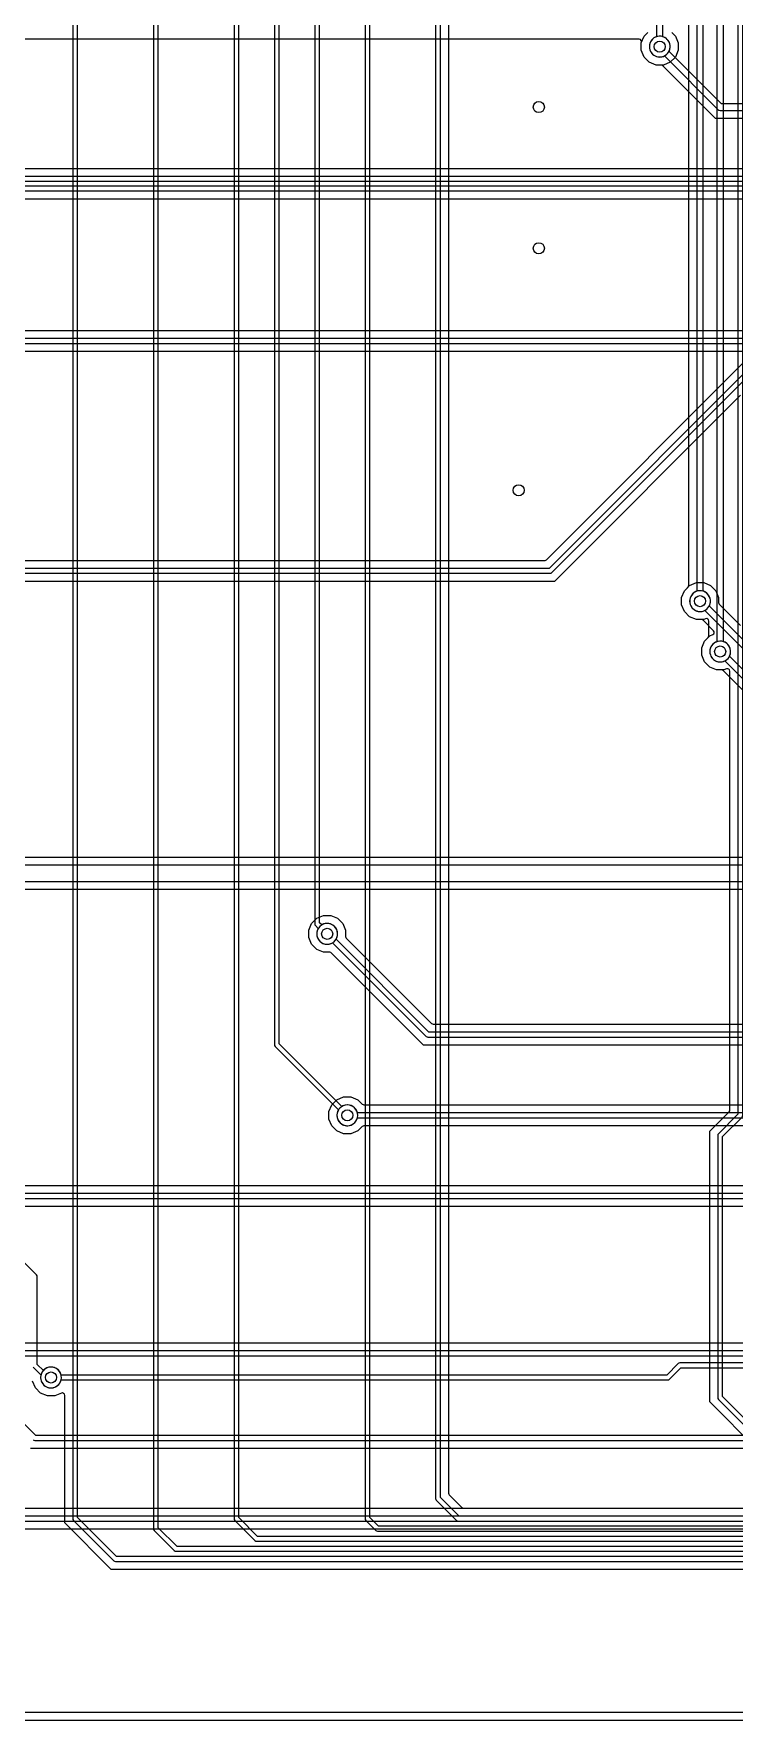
# Model space of a CAD drawing. Header units: millimetres. Extents: x 0 to 174, y 0 to 90.
# Drawn here: x 40 to 62, y 0 to 53.1 of the extents above; entities that cross this region are included whole.
import ezdxf

# ---------------------------------------------------------------- set-up
doc = ezdxf.new("R2010")
doc.units = ezdxf.units.MM

msp = doc.modelspace()

# ---------------------------------------------------------------- linework, layer by layer
at = {"layer": '16_copper'}
for points in [[(62.442, 48.871, 0.494252), (62.503, 48.975), (62.357, 49.328), (62.357, 49.732), (62.512, 50.106), (62.72, 50.314, 0.668179), (62.667, 50.444), (61.448, 50.444), (61.217, 50.675), (61.217, 50.675), (59.791, 52.101, 0.198912), (59.737, 52.124), (59.574, 52.124), (59.361, 52.212), (59.197, 52.376), (59.109, 52.589), (59.109, 52.821, 0.569546), (59.041, 52.934), (30.877, 52.934, 0.198912), (30.823, 52.911), (26.911, 49, 0.668179), (26.965, 48.87), (62.433, 48.87)], [(73.349, 32.919, 0.182645), (73.414, 32.948), (74.655, 34.188), (137.795, 34.188, 0.198912), (137.867, 34.218), (139.036, 35.388, 0.104116), (139.396, 35.295), (141.274, 35.295, 0.957293), (141.274, 37.095), (139.396, 37.095, 0.687085), (138.862, 35.501), (137.753, 34.392), (74.612, 34.392, 0.198912), (74.541, 34.362), (73.3, 33.122), (63.225, 33.122), (61.252, 35.094, 0.942335), (60.687, 35.425), (60.666, 35.388, 0.721209), (61.109, 34.95), (63.111, 32.948, 0.198912), (63.183, 32.918), (73.343, 32.918)]]:
    msp.add_lwpolyline(points, format="xyb", close=True, dxfattribs=at)
for points in [[(112.67, 48.679), (95.61, 48.679), (95.322, 48.967, 0.198912), (95.25, 48.997), (67.035, 48.997), (65.159, 50.872, 0.198912), (65.088, 50.902), (61.637, 50.902), (59.982, 52.556, 0.942335), (59.417, 52.887), (59.396, 52.85, 0.721209), (59.839, 52.413), (61.523, 50.728, 0.198912), (61.595, 50.698), (65.045, 50.698), (66.921, 48.823, 0.198912), (66.993, 48.793), (95.208, 48.793), (95.496, 48.506, 0.198912), (95.568, 48.476), (112.713, 48.476, 0.198912)], [(112.211, 46.787), (89.871, 46.787), (88.065, 48.593, 0.198912), (88.011, 48.616), (16.948, 48.616), (16.782, 48.782, 0.886597), (16.674, 50.292), (15.076, 50.292, 0.95208), (15.076, 48.768), (16.58, 48.768), (16.863, 48.486, 0.198912), (16.916, 48.463), (87.979, 48.463), (89.786, 46.657, 0.198912), (89.84, 46.634), (112.243, 46.634)], [(87.859, 48.311), (19.66, 48.311, 0.198912)], [(62.667, 47.904), (19.828, 47.904, 0.198912)], [(33.62, 43.764), (62.443, 43.764, 0.534506)], [(27.941, 36.119), (56.236, 36.119, 0.198912), (56.289, 36.141), (63.201, 43.053), (66.872, 43.053), (70.736, 39.189, 0.198912), (70.79, 39.167), (82.569, 39.167), (82.98, 38.756), (82.98, 36.81), (85.08, 36.81), (85.08, 38.91), (83.042, 38.91), (82.655, 39.297, 0.198912), (82.601, 39.319), (70.821, 39.319), (66.957, 43.183, 0.198912), (66.904, 43.205), (63.17, 43.205, 0.198912), (63.116, 43.183), (56.204, 36.271), (27.941, 36.271, 0.980952)], [(29.556, 36.525), (56.067, 36.525), (56.076, 36.526, 0.169977), (56.121, 36.548), (62.547, 42.974, 0.668179), (62.493, 43.104), (33.925, 43.104, 0.198912)], [(110.109, 41.758), (102.641, 41.758, 0.198912), (102.588, 41.735), (101.543, 40.691), (69.907, 40.691), (67.11, 43.488, 0.198912), (67.056, 43.51), (33.757, 43.51, 0.198912)], [(33.788, 43.358), (67.024, 43.358), (69.822, 40.561, 0.198912), (69.875, 40.538), (101.575, 40.538, 0.198912), (101.628, 40.561), (102.673, 41.605), (110.077, 41.605)], [(62.235, 41.727), (56.372, 35.865), (28.146, 35.865, 0.198912)], [(62.487, 32.26), (61.696, 33.051, 0.198912), (61.642, 33.074), (61.479, 33.074), (61.266, 33.162), (61.102, 33.326), (61.014, 33.539), (61.014, 33.771), (61.102, 33.984), (61.266, 34.148), (61.363, 34.188, 0.534516), (61.387, 34.312), (61.061, 34.639, 0.198912), (61.007, 34.661), (60.844, 34.661), (60.631, 34.75), (60.467, 34.913), (60.379, 35.127), (60.379, 35.358), (60.467, 35.572), (60.631, 35.735), (60.844, 35.824), (61.076, 35.824), (61.289, 35.735), (61.453, 35.572), (61.541, 35.358), (61.541, 35.196, 0.198912), (61.564, 35.142), (62.234, 34.471, 0.534516)], [(116.84, 32.487), (62.907, 32.487), (61.887, 33.506, 0.942335), (61.322, 33.837), (61.301, 33.8, 0.721209), (61.744, 33.363), (62.793, 32.313, 0.198912), (62.865, 32.283), (116.798, 32.283)], [(17.577, 27.178), (62.514, 27.178, 0.668179)], [(81.073, 26.924), (17.356, 26.924, 0.304475)], [(17.356, 26.416), (81.073, 26.416, 0.355604)], [(62.514, 26.162), (17.577, 26.162, 0.149809)], [(62.692, 21.26), (52.251, 21.26), (49.349, 24.161, 0.198912), (49.295, 24.184), (49.097, 24.184), (48.883, 24.272), (48.72, 24.436), (48.631, 24.649), (48.631, 24.881), (48.72, 25.094), (48.883, 25.258), (49.097, 25.346), (49.328, 25.346), (49.542, 25.258), (49.705, 25.094), (49.794, 24.881), (49.794, 24.682, 0.198912), (49.816, 24.628), (52.502, 21.943, 0.198912), (52.556, 21.92), (62.692, 21.92, 0.668179)], [(83.502, 21.666), (52.419, 21.666), (49.492, 24.594, 0.980951), (48.94, 24.947), (48.918, 24.91, 0.752162), (49.384, 24.486), (52.334, 21.536, 0.198912), (52.388, 21.514), (83.471, 21.514)], [(62.692, 18.72), (50.371, 18.72, 0.198912), (50.317, 18.697), (50.177, 18.557), (49.963, 18.469), (49.732, 18.469), (49.518, 18.557), (49.355, 18.721), (49.266, 18.934), (49.266, 19.166), (49.355, 19.379), (49.518, 19.543), (49.732, 19.631), (49.963, 19.631), (50.177, 19.543), (50.317, 19.403, 0.198912), (50.371, 19.38), (62.692, 19.38, 0.668179)], [(84.455, 19.126), (50.166, 19.126, 0.980952), (49.526, 18.986), (49.537, 18.945, 0.752162), (50.166, 18.974), (84.423, 18.974)], [(66.008, 16.586), (35.879, 16.586, 0.980952)], [(36.084, 16.84), (62.692, 16.84, 0.668179)], [(35.879, 16.434), (66.04, 16.434, 0.198912)], [(62.703, 16.18), (36.084, 16.18, 0.198912)], [(32.426, 11.887), (62.565, 11.887, 0.668179)], [(66.484, 11.252), (60.325, 11.252, 0.198912), (60.271, 11.23), (59.912, 10.871), (40.832, 10.871, 0.980952), (40.191, 10.731), (40.202, 10.69, 0.752162), (40.832, 10.719), (59.944, 10.719, 0.198912), (59.998, 10.741), (60.357, 11.1), (66.453, 11.1)], [(39.951, 8.836, 0.198912), (40.005, 8.814), (66.008, 8.814), (67.256, 7.566, 0.198912), (67.31, 7.544), (77.788, 7.544), (77.796, 7.545, 0.169977), (77.841, 7.566), (79.608, 9.332), (79.847, 9.093), (80.478, 9.093), (80.924, 9.54), (80.924, 10.171), (80.478, 10.617), (79.847, 10.617), (79.4, 10.171), (79.4, 9.54), (79.5, 9.44), (77.756, 7.696), (67.342, 7.696), (66.094, 8.944, 0.198912), (66.04, 8.966), (40.037, 8.966), (38.379, 10.624, 0.980951)], [(22.225, 6.274), (87.63, 6.274), (87.638, 6.275, 0.169977), (87.684, 6.296), (90.676, 9.288), (90.87, 9.093), (91.502, 9.093), (91.948, 9.54), (91.948, 10.171), (91.502, 10.617), (90.87, 10.617), (90.424, 10.171), (90.424, 9.54), (90.568, 9.396), (87.598, 6.426), (22.257, 6.426)], [(22.393, 6.68), (62.692, 6.68, 0.668179), (62.746, 6.81), (62.512, 7.044), (62.357, 7.418), (62.357, 7.822), (62.512, 8.196), (62.746, 8.43, 0.668179), (62.692, 8.56), (39.868, 8.56)]]:
    msp.add_lwpolyline(points, format="xyb", dxfattribs=at)
for points in [[(19.691, 48.158), (87.827, 48.158)], [(32.258, 11.481), (66.103, 11.481)], [(66.072, 11.633), (32.29, 11.633)], [(87.767, 6.02), (22.088, 6.02)], [(5.08, 0.254), (118.11, 0.254)]]:
    msp.add_lwpolyline(points, dxfattribs=at)
at = {"layer": '1_copper'}
for points in [[(52.629, 85.376), (52.629, 6.985, 0.198912), (52.651, 6.931), (53.286, 6.296, 0.198912), (53.34, 6.274), (89.218, 6.274)], [(89.186, 6.426), (53.372, 6.426), (52.781, 7.017), (52.781, 85.407, 0.198912)], [(47.549, 83.82), (47.549, 21.273, 0.198912), (47.571, 21.219), (49.568, 19.221), (49.553, 19.195), (49.537, 19.155), (49.526, 19.114), (49.52, 19.071), (49.52, 19.029), (49.526, 18.986), (49.537, 18.945), (49.553, 18.905), (49.575, 18.868), (49.601, 18.834), (49.631, 18.803), (49.665, 18.777), (49.702, 18.756), (49.742, 18.739), (49.783, 18.728), (49.826, 18.723), (49.869, 18.723), (49.912, 18.728, 1), (49.783, 19.372), (49.742, 19.361, 0.055893), (49.676, 19.329), (47.701, 21.304), (47.701, 83.788)], [(50.406, 81.883), (50.406, 6.35, 0.198912), (50.429, 6.296), (50.746, 5.979, 0.198912), (50.8, 5.956), (91.758, 5.956)], [(91.726, 6.109), (50.832, 6.109), (50.559, 6.382), (50.559, 81.915, 0.198912)], [(53.035, 81.869), (53.035, 7.153, 0.198912), (53.058, 7.099), (53.454, 6.703, 0.198912), (53.508, 6.68), (62.692, 6.68)], [(62.748, 8.54), (61.265, 10.023), (61.265, 18.552), (61.877, 19.164, 0.198912), (61.9, 19.218), (61.9, 33.038, 0.534506), (61.794, 33.108), (61.711, 33.074), (61.479, 33.074), (61.266, 33.162), (61.102, 33.326), (61.014, 33.539), (61.014, 33.771), (61.102, 33.984), (61.217, 34.099, 0.198912), (61.239, 34.153), (61.239, 34.615, 0.534506), (61.134, 34.685), (61.076, 34.661), (60.844, 34.661), (60.631, 34.75), (60.467, 34.913), (60.379, 35.127), (60.379, 35.358), (60.467, 35.572), (60.582, 35.687, 0.198912), (60.604, 35.741), (60.604, 82.072)], [(60.858, 81.915), (60.858, 35.554), (60.855, 35.553), (60.815, 35.537), (60.778, 35.515), (60.744, 35.489), (60.713, 35.459), (60.687, 35.425), (60.666, 35.388), (60.649, 35.348), (60.638, 35.307), (60.633, 35.264), (60.633, 35.221), (60.638, 35.178), (60.649, 35.137), (60.666, 35.097), (60.687, 35.06), (60.713, 35.026), (60.744, 34.996), (60.778, 34.97), (60.815, 34.948), (60.855, 34.932), (60.896, 34.921), (60.939, 34.915), (60.981, 34.915), (61.024, 34.921, 0.772175), (61.062, 35.554), (61.062, 81.873)], [(43.739, 81.788), (43.739, 6.033, 0.198912), (43.761, 5.979), (44.396, 5.344, 0.198912), (44.45, 5.321), (96.901, 5.321)], [(46.279, 81.788), (46.279, 6.35, 0.198912), (46.301, 6.296), (46.936, 5.661, 0.198912), (46.99, 5.639), (95.25, 5.639), (95.258, 5.64, 0.169977), (95.304, 5.661), (98.943, 9.301), (99.151, 9.093), (99.782, 9.093), (100.228, 9.54), (100.228, 10.171), (99.782, 10.617), (99.151, 10.617), (98.704, 10.171), (98.704, 9.54), (98.836, 9.408), (95.218, 5.791), (47.022, 5.791), (46.431, 6.382), (46.431, 81.788)], [(48.819, 81.788), (48.819, 25.082, 0.198912), (48.841, 25.029), (48.933, 24.936), (48.918, 24.91), (48.902, 24.87), (48.891, 24.829), (48.885, 24.786), (48.885, 24.744), (48.891, 24.701), (48.902, 24.66), (48.918, 24.62), (48.94, 24.583), (48.966, 24.549), (48.996, 24.518), (49.03, 24.492), (49.067, 24.471), (49.107, 24.454), (49.148, 24.443), (49.191, 24.438), (49.234, 24.438), (49.277, 24.443, 1), (49.148, 25.087), (49.107, 25.076, 0.055893), (49.041, 25.044), (48.971, 25.114), (48.971, 81.788)], [(61.493, 80.645), (61.493, 33.967), (61.49, 33.966), (61.45, 33.949), (61.413, 33.928), (61.379, 33.902), (61.348, 33.871), (61.322, 33.837), (61.301, 33.8), (61.284, 33.76), (61.273, 33.719), (61.268, 33.676), (61.268, 33.634), (61.273, 33.591), (61.284, 33.55), (61.301, 33.51), (61.322, 33.473), (61.348, 33.439), (61.379, 33.408), (61.413, 33.382), (61.45, 33.361), (61.49, 33.344), (61.531, 33.333), (61.574, 33.328), (61.616, 33.328), (61.659, 33.333, 0.772175), (61.697, 33.967), (61.697, 80.603)], [(59.588, 76.793), (59.588, 53.017), (59.585, 53.016), (59.545, 52.999), (59.508, 52.978), (59.474, 52.952), (59.443, 52.921), (59.417, 52.887), (59.396, 52.85), (59.379, 52.81), (59.368, 52.769), (59.363, 52.726), (59.363, 52.684), (59.368, 52.641), (59.379, 52.6), (59.396, 52.56), (59.417, 52.523), (59.443, 52.489), (59.474, 52.458), (59.508, 52.432), (59.545, 52.411), (59.585, 52.394), (59.626, 52.383), (59.669, 52.378), (59.711, 52.378), (59.754, 52.383, 0.772175), (59.792, 53.017), (59.792, 76.835, 0.198912)], [(41.199, 67.92), (41.199, 6.35, 0.198912), (41.221, 6.296), (42.491, 5.026, 0.198912), (42.545, 5.004), (98.425, 5.004), (98.433, 5.005, 0.169977), (98.479, 5.026), (100.362, 6.909), (142.194, 6.909, 0.366753)], [(142.194, 7.061), (100.33, 7.061, 0.198912), (100.276, 7.039), (98.393, 5.156), (42.577, 5.156), (41.351, 6.382), (41.351, 67.92)], [(60.068, 53.149), (60.183, 53.034), (60.271, 52.821), (60.271, 52.589), (60.183, 52.376), (60.019, 52.212), (59.806, 52.124), (59.574, 52.124), (59.361, 52.212), (59.197, 52.376), (59.109, 52.589), (59.109, 52.821), (59.197, 53.034), (59.312, 53.149, 0.198912)], [(39.951, 11.122), (40.196, 10.877), (40.191, 10.859), (40.186, 10.816), (40.186, 10.774), (40.191, 10.731), (40.202, 10.69), (40.219, 10.65), (40.24, 10.613), (40.266, 10.579), (40.297, 10.548), (40.331, 10.522), (40.368, 10.501), (40.408, 10.484), (40.449, 10.473), (40.492, 10.468), (40.534, 10.468), (40.577, 10.473, 1), (40.449, 11.117), (40.408, 11.106, 0.12557), (40.272, 11.017), (40.081, 11.208), (40.081, 13.97, 0.198912), (40.059, 14.024), (20.079, 34.004)], [(118.11, 6.655), (100.498, 6.655, 0.198912), (100.444, 6.632), (98.562, 4.75), (42.408, 4.75), (40.945, 6.213), (40.945, 10.231, 0.534506), (40.839, 10.301), (40.629, 10.214), (40.397, 10.214), (40.184, 10.302), (40.02, 10.466), (39.932, 10.679)]]:
    msp.add_lwpolyline(points, format="xyb", dxfattribs=at)
for points in [[(96.869, 5.474), (44.482, 5.474), (43.891, 6.064), (43.891, 81.788)], [(5.08, 0.254), (118.11, 0.254)]]:
    msp.add_lwpolyline(points, dxfattribs=at)
msp.add_lwpolyline([(65.009, 6.865, 0.906347), (64.934, 8.382), (63.481, 8.382), (61.671, 10.192), (61.671, 18.383), (62.284, 18.996, 0.198912), (62.306, 19.05), (62.306, 72.993), (63.481, 74.168), (64.934, 74.168, 0.95208), (64.934, 75.692), (63.336, 75.692, 0.912653), (63.272, 74.174), (62.176, 73.079, 0.198912), (62.154, 73.025), (62.154, 19.082), (61.541, 18.469, 0.198912), (61.519, 18.415), (61.519, 10.16, 0.198912), (61.541, 10.106), (63.272, 8.376, 0.912653), (63.336, 6.858), (64.934, 6.858)], format="xyb", close=True, dxfattribs=at)
at = {"layer": 'drills_via_1_16'}
for centre in [(59.69, 52.705), (55.88, 50.8), (55.88, 46.355), (55.245, 38.735), (60.96, 35.242), (61.595, 33.655), (49.213, 24.765), (49.848, 19.05), (40.513, 10.795)]:
    msp.add_circle(centre, 0.175, dxfattribs=at)
at = {"layer": 'outline'}
msp.add_lwpolyline([(5.08, 0), (168.89, 0)], dxfattribs=at)

doc.saveas('drawing.dxf')
